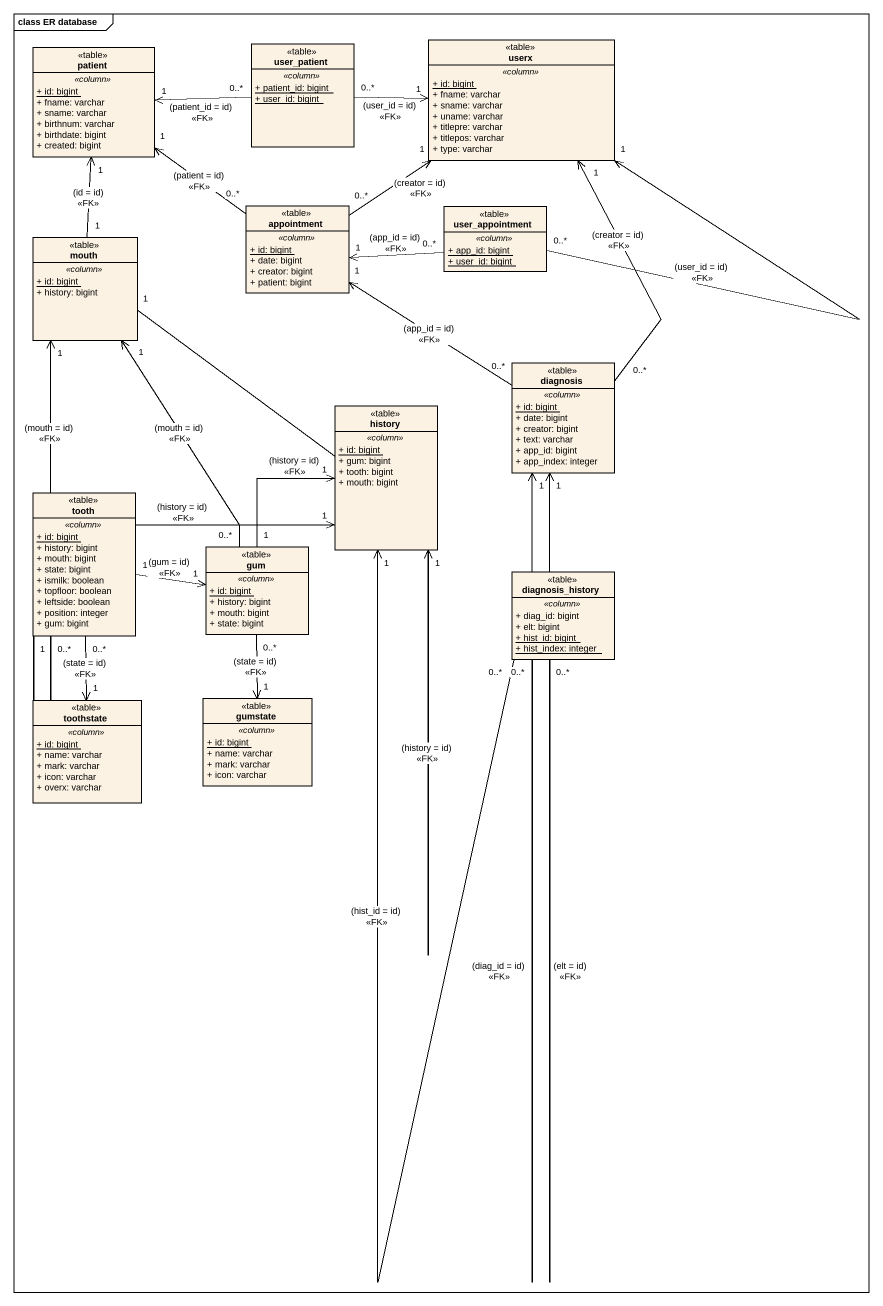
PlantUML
@startuml
mainframe class ER database
hide circle
hide empty members
skinparam classAttributeIconSize 0
class user_patient <<table>> {
  .. <<column>> ..
  {static} + patient_id: bigint
  {static} + user_id: bigint
}
class userx <<table>> {
  .. <<column>> ..
  {static} + id: bigint
  + fname: varchar
  + sname: varchar
  + uname: varchar
  + titlepre: varchar
  + titlepos: varchar
  + type: varchar
}
class patient <<table>> {
  .. <<column>> ..
  {static} + id: bigint
  + fname: varchar
  + sname: varchar
  + birthnum: varchar
  + birthdate: bigint
  + created: bigint
}
class mouth <<table>> {
  .. <<column>> ..
  {static} + id: bigint
  + history: bigint
}
class appointment <<table>> {
  .. <<column>> ..
  {static} + id: bigint
  + date: bigint
  + creator: bigint
  + patient: bigint
}
class user_appointment <<table>> {
  .. <<column>> ..
  {static} + app_id: bigint
  {static} + user_id: bigint
}
class diagnosis <<table>> {
  .. <<column>> ..
  {static} + id: bigint
  + date: bigint
  + creator: bigint
  + text: varchar
  + app_id: bigint
  + app_index: integer
}
class history <<table>> {
  .. <<column>> ..
  {static} + id: bigint
  + gum: bigint
  + tooth: bigint
  + mouth: bigint
}
class tooth <<table>> {
  .. <<column>> ..
  {static} + id: bigint
  + history: bigint
  + mouth: bigint
  + state: bigint
  + ismilk: boolean
  + topfloor: boolean
  + leftside: boolean
  + position: integer
  + gum: bigint
}
class gum <<table>> {
  .. <<column>> ..
  {static} + id: bigint
  + history: bigint
  + mouth: bigint
  + state: bigint
}
class diagnosis_history <<table>> {
  .. <<column>> ..
  + diag_id: bigint
  + elt: bigint
  {static} + hist_id: bigint
  {static} + hist_index: integer
}
class toothstate <<table>> {
  .. <<column>> ..
  {static} + id: bigint
  + name: varchar
  + mark: varchar
  + icon: varchar
  + overx: varchar
}
class gumstate <<table>> {
  .. <<column>> ..
  {static} + id: bigint
  + name: varchar
  + mark: varchar
  + icon: varchar
}
user_patient "0..*" -right-> "1" userx : (user_id = id)\n<<FK>>
user_patient "0..*" -left-> "1" patient : (patient_id = id)\n<<FK>>
mouth "1" -up-> "1" patient : (id = id)\n<<FK>>
mouth "1" --> "1" history : (history = id)\n<<FK>>
appointment "0..*" -up-> "1" userx : (creator = id)\n<<FK>>
appointment "0..*" -up-> "1" patient : (patient = id)\n<<FK>>
user_appointment "0..*" -up-> "1" userx : (user_id = id)\n<<FK>>
user_appointment "0..*" -left-> "1" appointment : (app_id = id)\n<<FK>>
diagnosis "0..*" -up-> "1" userx : (creator = id)\n<<FK>>
diagnosis "0..*" -up-> "1" appointment : (app_id = id)\n<<FK>>
tooth "0..*" -up-> "1" mouth : (mouth = id)\n<<FK>>
tooth "1" -right-> "1" history : (history = id)\n<<FK>>
tooth "1" -right-> "1" gum : (gum = id)\n<<FK>>
tooth "0..*" --> "1" toothstate : (state = id)\n<<FK>>
gum "0..*" -up-> "1" mouth : (mouth = id)\n<<FK>>
gum "1" -up-> "1" history : (history = id)\n<<FK>>
gum "0..*" --> "1" gumstate : (state = id)\n<<FK>>
diagnosis_history "0..*" -up-> "1" diagnosis : (diag_id = id)\n<<FK>>
diagnosis_history "0..*" -up-> "1" diagnosis : (elt = id)\n<<FK>>
diagnosis_history "0..*" -up-> "1" history : (hist_id = id)\n<<FK>>
@enduml
